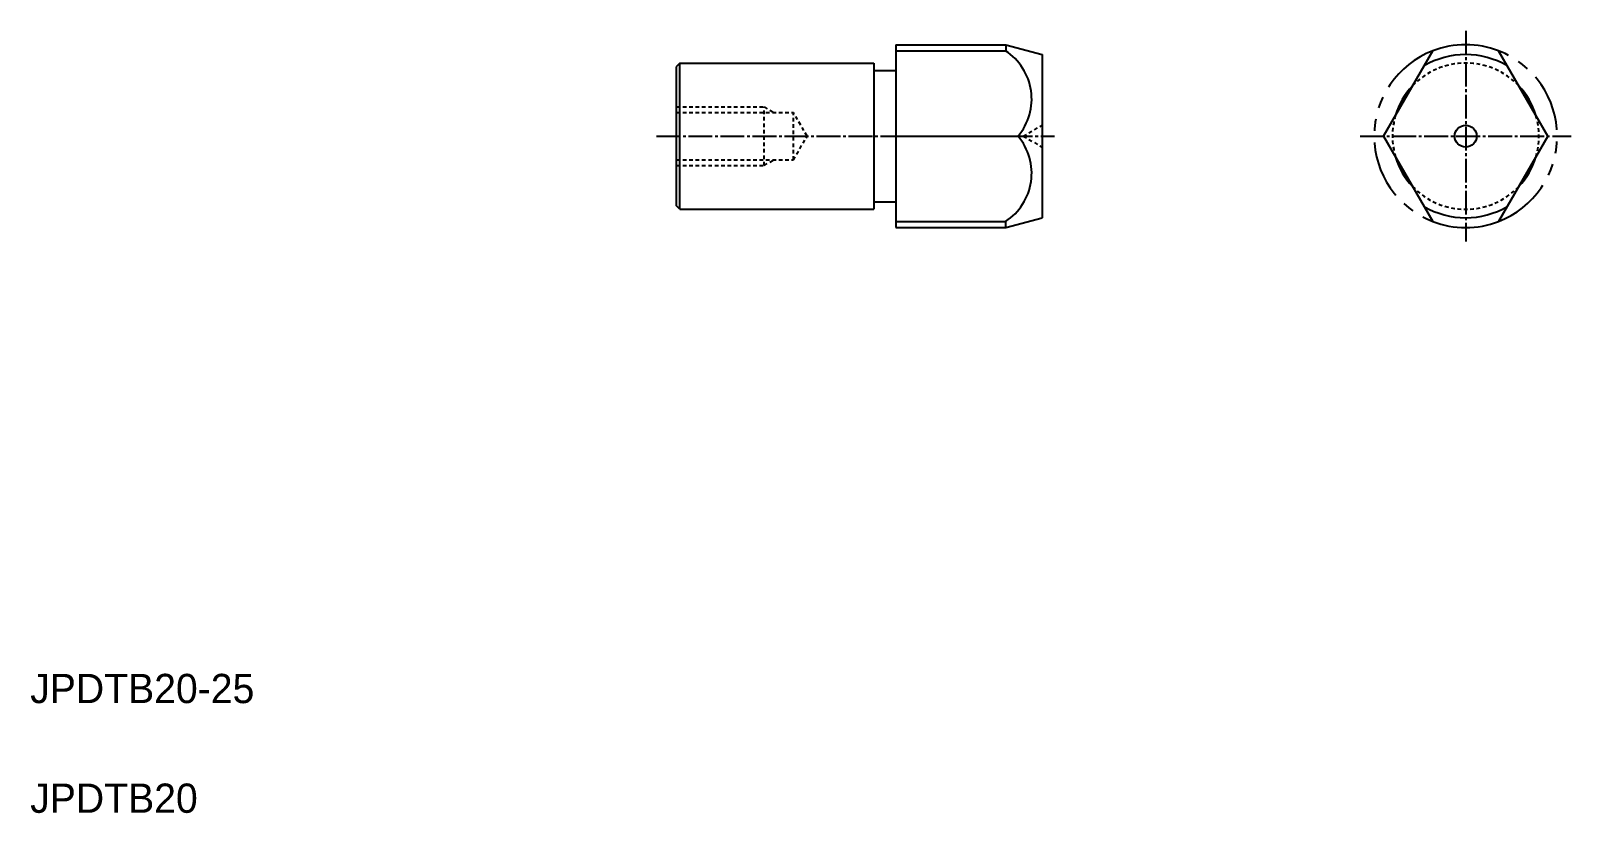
# Model space of a CAD drawing. Extents: x 10 to 221, y 10 to 117.
import ezdxf

# ---------------------------------------------------------------- set-up
doc = ezdxf.new("R2010")
doc.units = 0
doc.header["$LTSCALE"] = 0.25
for name, pattern in [('CENTER', [17.5, 13, -1.5, 1.5, -1.5]), ('DASHED', [3.5, 2, -1.5]), ('PHANTOM', [63.5, 31.75, -6.35, 6.35, -6.35, 6.35, -6.35])]:
    doc.linetypes.add(name, pattern=pattern)
doc.layers.get('0').update_dxf_attribs({"linetype": 'CONTINUOUS'})
doc.layers.add('CENTER', color=1, linetype='CENTER')
doc.styles.get("Standard").update_dxf_attribs({"font": 'txt', "height": 3.2})

msp = doc.modelspace()

# ---------------------------------------------------------------- linework, layer by layer
at = {"linetype": 'CONTINUOUS'}
for p, q in [((128.27, 115.03), (128.27, 90.03)), ((128.27, 115.03), (143.27, 115.03)), ((148.27, 113.69), (148.27, 91.37)), ((194.88, 102.53), (201.61, 114.19)), ((217.35, 102.53), (210.61, 114.19)), ((98.77, 112.53), (98.27, 112.03)), ((98.27, 112.03), (98.27, 93.03)), ((98.77, 92.53), (98.77, 112.53)), ((98.77, 112.53), (125.27, 112.53)), ((125.27, 112.53), (125.27, 92.53)), ((125.27, 111.53), (128.27, 111.53)), ((194.88, 102.53), (201.61, 90.87)), ((217.35, 102.53), (210.61, 90.87)), ((98.77, 92.53), (98.27, 93.03)), ((125.27, 93.53), (128.27, 93.53)), ((98.77, 92.53), (125.27, 92.53)), ((128.27, 90.03), (143.27, 90.03))]:
    msp.add_line(p, q, dxfattribs=at)
at = {"color": 7, "linetype": 'CONTINUOUS'}
for p, q in [((128.27, 114.19), (143.27, 114.19)), ((128.27, 102.53), (144.97, 102.53)), ((128.27, 90.87), (143.27, 90.87))]:
    msp.add_line(p, q, dxfattribs=at)
for p, q in [((143.27, 115.03), (148.27, 113.69)), ((143.27, 115.03), (143.27, 114.19)), ((148.27, 108.11), (148.27, 108.11)), ((148.27, 102.53), (148.27, 102.53)), ((143.27, 90.03), (148.27, 91.37)), ((143.27, 90.03), (143.27, 90.87))]:
    msp.add_line(p, q)
at = {"color": 3, "linetype": 'DASHED'}
for p, q in [((98.27, 106.53), (110.27, 106.53)), ((98.27, 105.77), (114.27, 105.77)), ((110.27, 98.53), (110.27, 106.53)), ((110.27, 106.53), (111.58, 105.77)), ((114.27, 99.29), (114.27, 105.77)), ((116.14, 102.53), (114.27, 105.77)), ((145.67, 102.53), (148.27, 104.03)), ((114.27, 99.29), (116.14, 102.53)), ((145.67, 102.53), (148.27, 101.03)), ((98.27, 99.29), (114.27, 99.29)), ((110.27, 98.53), (111.58, 99.29)), ((98.27, 98.53), (110.27, 98.53))]:
    msp.add_line(p, q, dxfattribs=at)
at = {"linetype": 'CONTINUOUS'}
msp.add_circle((206.11, 102.53), 1.5, dxfattribs=at)
for centre, radius, start, end in [((138.96, 107.61), 7.86, 319.7603, 56.8186), ((206.11, 102.53), 11.16, 59.3466, 120.6534), ((138.96, 97.45), 7.86, 303.1814, 40.2397), ((206.11, 102.53), 11.16, 179.3466, 180.6534), ((206.11, 102.53), 11.16, 359.3466, 0.6534), ((206.11, 102.53), 11.16, 239.3466, 300.6534)]:
    msp.add_arc(centre, radius, start, end)
at = {"color": 3, "linetype": 'PHANTOM'}
for start, end in [(111.1002, 248.8998), (291.1002, 68.8998)]:
    msp.add_arc((206.11, 102.53), 12.5, start, end, dxfattribs=at)
at = {"linetype": 'CONTINUOUS'}
for radius, start, end in [(12.5, 68.8998, 111.1002), (10, 136.6076, 163.3924), (10, 16.6076, 43.3924), (10, 196.6076, 223.3924), (10, 316.6076, 343.3924), (12.5, 248.8998, 291.1002)]:
    msp.add_arc((206.11, 102.53), radius, start, end, dxfattribs=at)
at = {"color": 3, "linetype": 'DASHED'}
for start, end in [(43.3924, 136.6076), (163.3924, 196.6076), (343.3924, 16.6076), (223.3924, 316.6076)]:
    msp.add_arc((206.11, 102.53), 10, start, end, dxfattribs=at)
at = {"layer": 'CENTER', "color": 1, "linetype": 'CENTER'}
for p, q in [((206.11, 116.94), (206.11, 88.12)), ((95.56, 102.53), (149.95, 102.53)), ((191.7, 102.53), (220.53, 102.53))]:
    msp.add_line(p, q, dxfattribs=at)

# ---------------------------------------------------------------- texts
for s, p in [('JPDTB20-25', (10, 25)), ('JPDTB20', (10, 10))]:
    msp.add_text(s, height=4).set_placement(p)

doc.saveas('drawing.dxf')
